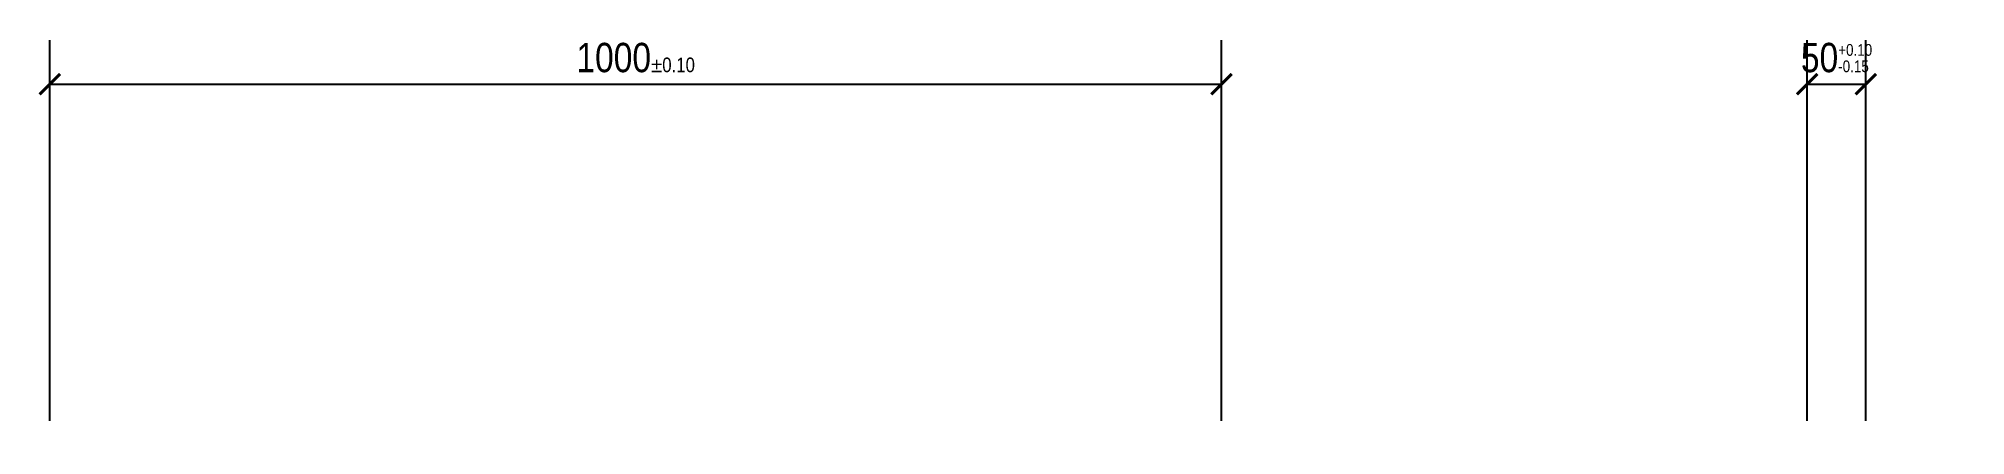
# Model space of a CAD drawing. Header units: metres. Extents: x -0.1 to 16.4, y 0 to 3.4.
import ezdxf

# ---------------------------------------------------------------- set-up
doc = ezdxf.new("R2010")
doc.units = ezdxf.units.M
doc.styles.add('OpenSansCondensed-Light', font='OpenSansCondensed-Light.ttf')
doc.dimstyles.new('TOLERANCE', dxfattribs={"dimtxt": 0.25, "dimasz": 0.175, "dimexe": 0.375, "dimexo": 0.125, "dimgap": 0.1, "dimtad": 1, "dimlfac": 100, "dimzin": 12, "dimdsep": 46, "dimtxsty": 'OpenSansCondensed-Light', "dimblk": 'ARCHTICK', "dimcen": 2.5, "dimazin": 3, "dimtol": 1, "dimtp": 0.1, "dimtm": 0.1, "dimtfac": 0.5, "dimtmove": 2, "dimatfit": 3})

# ---------------------------------------------------------------- blocks, each defined once
blk = doc.blocks.new('_ARCHTICK')
at = {"color": 0, "linetype": 'BYBLOCK', "const_width": 0.15}
blk.add_lwpolyline([(-0.5, -0.5), (0.5, 0.5)], dxfattribs=at)

msp = doc.modelspace()

# ---------------------------------------------------------------- dimensions: what is measured, and where the dimension line sits
msp.add_linear_dim(base=(0, 3), p1=(0, 0), p2=(10, 0), dimstyle='tolerance').render()
msp.add_linear_dim(base=(15, 3), p1=(15, 0), p2=(15.5, 0), dimstyle='tolerance', override={"dimtol": 1, "dimlim": 0, "dimtp": 0.1, "dimtm": 0.15, "dimtfac": 0.4, "dimtdec": 2, "dimtolj": 1}).render()

doc.saveas('drawing.dxf')
